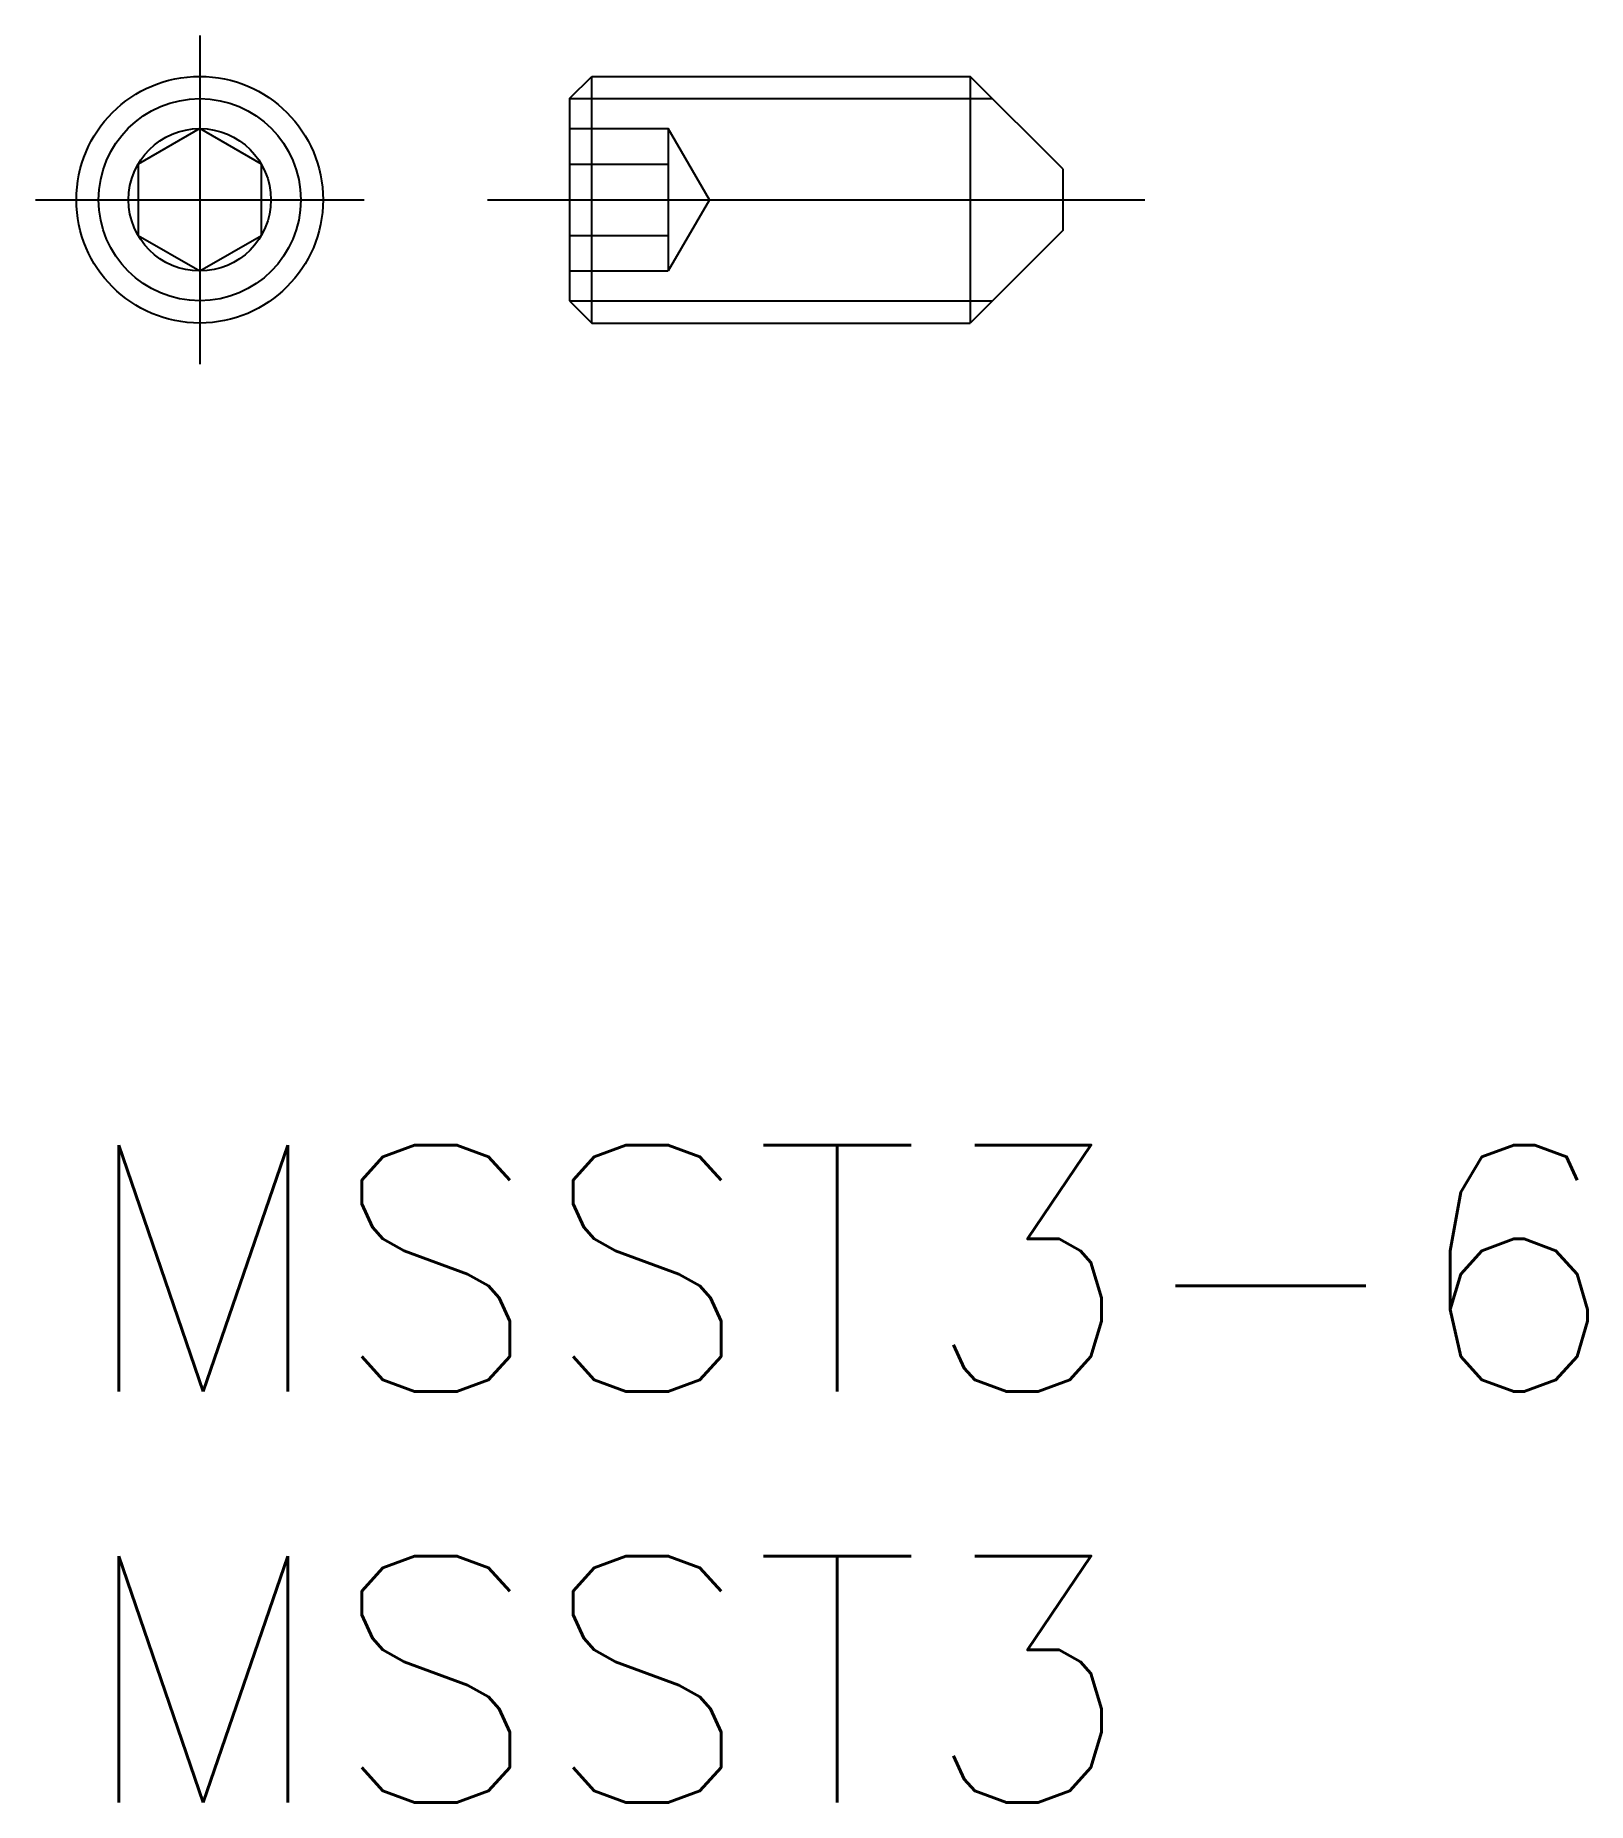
# Model space of a CAD drawing. Extents: x -0.5 to 18.4, y -8 to 13.5.
import ezdxf

# ---------------------------------------------------------------- set-up
doc = ezdxf.new("R2010")
doc.units = 0
doc.header["$LTSCALE"] = 0.5
doc.linetypes.add('CENTER', pattern=[50.8, 31.75, -6.35, 6.35, -6.35])
doc.linetypes.add('DASHED', pattern=[19.05, 12.7, -6.35])
for name, color, linetype in [('MSM_CENTER', 1, 'CENTER'), ('MSM_CONTINUOUS', 7, 'CONTINUOUS'), ('MSM_DASHED', 4, 'DASHED'), ('MSM_NARROW', 5, 'CONTINUOUS'), ('MSM_PART_NUMBER', 7, 'CONTINUOUS')]:
    doc.layers.add(name, color=color, linetype=linetype)
doc.styles.get("Standard").update_dxf_attribs({"font": 'txt.shx', "height": 1, "bigfont": 'bigfont.shx'})

# ---------------------------------------------------------------- blocks, each defined once
blk = doc.blocks.new('*U2')
at = {"layer": 'MSM_PART_NUMBER'}
blk.add_text('MSST3-6', height=3, dxfattribs=at).set_placement((0, -3))
blk = doc.blocks.new('*U3')
at = {"layer": 'MSM_PART_NUMBER'}
blk.add_text('MSST3', height=3, dxfattribs=at).set_placement((0, -8))

msp = doc.modelspace()

# ---------------------------------------------------------------- linework, layer by layer
at = {"layer": 'MSM_CENTER'}
for p, q in [((1.5, 13.5), (1.5, 9.5)), ((-0.5, 11.5), (3.5, 11.5)), ((5, 11.5), (13, 11.5))]:
    msp.add_line(p, q, dxfattribs=at)
at = {"layer": 'MSM_CONTINUOUS'}
for p, q in [((6, 12.73), (6.27, 13)), ((6.27, 13), (10.875, 13)), ((6.27, 10), (6.27, 13)), ((10.875, 13), (10.875, 10)), ((12, 11.875), (10.875, 13)), ((6, 12.73), (6, 10.271)), ((1.5, 12.366), (0.75, 11.933)), ((2.25, 11.933), (1.5, 12.366)), ((0.75, 11.933), (0.75, 11.067)), ((2.25, 11.067), (2.25, 11.933)), ((12, 11.875), (12, 11.125)), ((0.75, 11.067), (1.5, 10.634)), ((1.5, 10.634), (2.25, 11.067)), ((12, 11.125), (10.875, 10)), ((6, 10.271), (6.27, 10)), ((6.27, 10), (10.875, 10))]:
    msp.add_line(p, q, dxfattribs=at)
for radius in [1.5, 0.866]:
    msp.add_circle((1.5, 11.5), radius, dxfattribs=at)
at = {"layer": 'MSM_DASHED'}
for p, q in [((6, 12.366), (7.2, 12.366)), ((7.2, 12.366), (7.2, 10.634)), ((7.7, 11.5), (7.2, 12.366)), ((6, 11.933), (7.2, 11.933)), ((7.7, 11.5), (7.2, 10.634)), ((6, 11.067), (7.2, 11.067)), ((6, 10.634), (7.2, 10.634))]:
    msp.add_line(p, q, dxfattribs=at)
at = {"layer": 'MSM_NARROW'}
for p, q in [((6, 12.73), (11.145, 12.73)), ((6, 10.271), (11.145, 10.271))]:
    msp.add_line(p, q, dxfattribs=at)
msp.add_circle((1.5, 11.5), 1.23, dxfattribs=at)

# ---------------------------------------------------------------- block references
at = {"layer": 'MSM_CONTINUOUS'}
for name in ['*U2', '*U3']:
    msp.add_blockref(name, (0, 0), dxfattribs=at)

doc.saveas('drawing.dxf')
